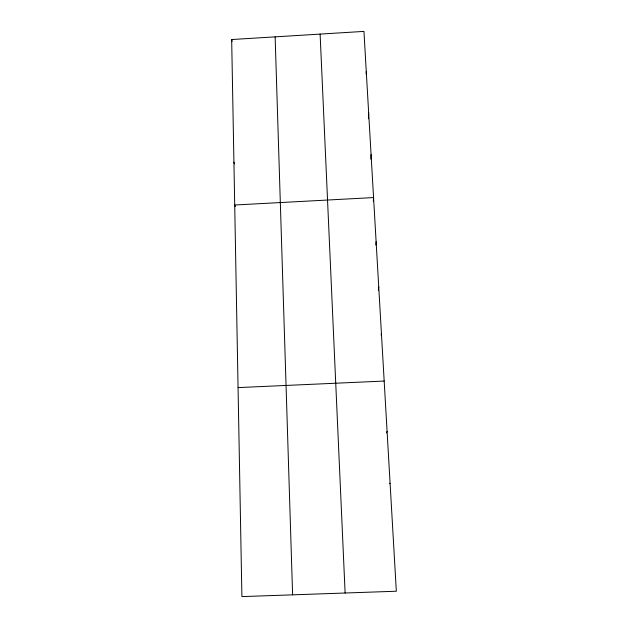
<?xml version="1.0" encoding="UTF-8"?>
<svg xmlns="http://www.w3.org/2000/svg" width="628" height="628" viewBox="0 0 628 628"><rect width="100%" height="100%" fill="white"/><g stroke="black" fill="none" stroke-linecap="round" stroke-linejoin="round"><path stroke-width="0.94" d="M366.195 74.08L366.265 71.451M368.416 118.786L368.644 112.475M370.85 159.159L371.07 154.504M373.322 201.423L373.566 197.569L234.707 205.003L235.343 206.604M375.842 245.053L376.117 241.709M378.362 290.34L378.739 286.98M381.157 335.077L381.424 333.413M386.44 432.912L387.091 431.452M389.36 483.67L390.09 483.246M231.669 39.533L363.95 31.4L396.331 591.231L241.898 596.6L231.669 39.533L232.156 41.377M238.059 387.594L384.179 381.055M233.914 162.126L234.558 163.939M320.115 34.093L345.117 593.013M275.135 36.864L292.609 594.842"/></g></svg>
